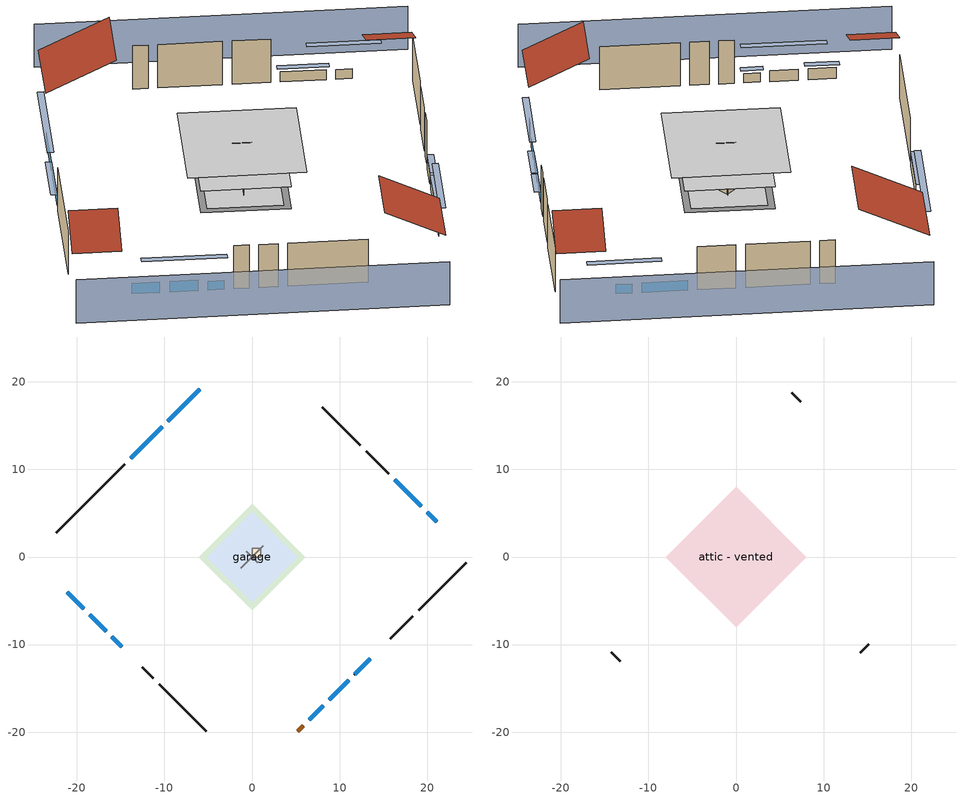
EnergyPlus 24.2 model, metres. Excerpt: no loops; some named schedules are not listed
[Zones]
central ac and furnace airloop ret air zone
 floor adiabatic (AdiabaticConst): 0,0 0,1 1,1 1,0 z0
 wall adiabatic (AdiabaticConst): 0,1 0,0 1,0 1,1 0,1 z0:1
 ceiling adiabatic (AdiabaticConst): 1,0 1,1 0,1 0,0 z1
conditioned space
 floor to garage (Floor1 construction): -5.17,0 0,5.17 5.17,0 0,-5.17 z0
 floor adiabatic (AdiabaticFloorConstruction): -6.1,0 0,6.1 6.1,0 0,-6.1 z2.44
 floor foundation (Slab2 construction): -6.1,0 0,6.1 6.1,0 0,-6.1 z0
 wall outside (AdiabaticWallConstruction 1): 5.22,-19.91 5.87,-19.26 z0:2.03
 wall outside (AdiabaticWallConstruction): -5.98,19.15 -9.59,15.53 / -10.25,14.87 -13.87,11.26 z0:1.16; -21.12,-4.01 -19.21,-5.91 / -18.56,-6.57 -16.65,-8.48 z0:1.22; 21.12,4.01 20,5.12 / 8.8,-16.32 11.05,-14.08 z0:1.07; 19.35,5.78 16.28,8.85 / 11.71,-13.42 13.51,-11.62 z0:1.13; 6.52,-18.6 8.15,-16.98 / -15.99,-9.13 -14.89,-10.23 z0:1.04
 wall outside (Wall3 construction): -14.53,10.6 -22.35,2.77 z0:4.88
 wall outside (Wall4 construction): 12.38,12.75 8.03,17.1 z0:4.88
 wall outside (Wall7 construction): 19.03,-6.09 24.47,-0.66 z0:4.88
 wall outside (Wall8 construction): -10.61,-14.52 -5.2,-19.92 z0:4.88
 wall to garage (Wall5 construction): -1.29,-1.29 1.29,1.29 z0:4.88
 wall to garage (Wall6 construction): 0.65,-0.65 -0.65,0.65 z0:4.88
 window (WindowConstruction): -5.98,19.15 -9.59,15.53 z0:1.16
 window (WindowConstruction 9): -21.12,-4.01 -19.21,-5.91 z0:1.22
 window (WindowConstruction 1): -10.25,14.87 -13.87,11.26 z0:1.16
 window (WindowConstruction 2): 21.12,4.01 20,5.12 z0:1.07
 window (WindowConstruction 3): 19.35,5.78 16.28,8.85 z0:1.13
 window (WindowConstruction 4): 6.52,-18.6 8.15,-16.98 z0:1.04
 window (WindowConstruction 5): 8.8,-16.32 11.05,-14.08 z0:1.07
 window (WindowConstruction 6): 11.71,-13.42 13.51,-11.62 z0:1.13
 window (WindowConstruction 7): -18.56,-6.57 -16.65,-8.48 z0:1.22
 window (WindowConstruction 8): -15.99,-9.13 -14.89,-10.23 z0:1.04
 door (Door): 5.22,-19.91 5.87,-19.26 z0:2.03
 ceiling adiabatic (AdiabaticFloorConstruction): 0,-6.1 6.1,0 0,6.1 -6.1,0 z2.44
garage
 floor foundation (Slab1 construction): -5.17,0 0,5.17 5.17,0 0,-5.17 z0
 wall outside (Wall1 construction): 15.62,9.5 13.04,12.09 z0:4.88
 wall outside (Wall12 construction): -12.56,-12.57 -11.27,-13.86 z0:4.88
 wall outside (Wall2 construction): 15.79,-9.34 18.38,-6.75 z0:4.88
attic - vented
 floor to conditioned space (Floor2 construction Reversed): -8,0 0,8 8,0 0,-8 z4.88
 wall outside (Wall10 construction): -14.24,-10.89 -13.22,-11.91 z0:4.88
 wall outside (Wall11 construction): 14.16,-10.96 15.13,-9.99 z0:4.88
 wall outside (Wall9 construction): 7.37,17.75 6.35,18.77 z0:4.88
 roof outside (Roof1 construction): -5.32,19.81,4.88 -0.56,15.05,8.24 4.76,20.37,8.24 0,25.13,4.88
 roof outside (Roof2 construction): 21.78,3.35,4.88 18.78,0.35,7 22.13,-3,7 25.13,0,4.88
 roof outside (Roof3 construction): -21.78,-3.35,4.88 -18.78,-0.35,7 -22.13,3,7 -25.13,0,4.88
 roof outside (Roof4 construction): 4.56,-20.56,4.88 0.48,-16.48,7.76 -4.08,-21.05,7.76 0,-25.13,4.88
shading: -28.36,-3.23 -3.23,-28.36 / 28.36,3.23 3.23,28.36 z0:4.88; -11.53,13.59 -4.04,21.09 -4.47,21.52 -11.97,14.02 z3.9; -19,-6.13 -21.34,-3.79 -21.77,-4.22 -19.43,-6.56 z1.52; -14.09,11.04 -10.04,15.09 -10.47,15.52 -14.52,11.47 z1.46; 18.07,7.06 23.06,2.07 23.49,2.5 18.5,7.49 z3.81; 16.06,9.06 19.56,5.56 19.99,5.99 16.49,9.49 z1.43; 10.08,-15.04 4.58,-20.54 5.01,-20.97 10.52,-15.47 z3.78; 11.27,-13.86 8.59,-16.54 9.02,-16.97 11.7,-14.29 z1.37; 13.72,-11.4 11.49,-13.63 11.92,-14.07 14.15,-11.83 z1.43; -14.71,-10.42 -20.49,-4.63 -20.93,-5.06 -15.14,-10.85 z3.96; -14.68,-10.45 -16.21,-8.92 -16.64,-9.35 -15.11,-10.88 z1.34
[Building]
Building 1: Terrain=Suburbs
[Site:Location]
Portland Intl Arpt_OR: Latitude {deg}=45.59; Longitude {deg}=-122.6; Time Zone {hr}=-8; Elevation {m}=33; Keep Site Location Information=Yes
[Site:GroundTemperature:Shallow]
10.2558, 8.96328, 8.85977, 9.47314, 11.9355, 14.3863, 16.5111, 17.8571, 17.9714, 16.8767, 14.8061, 12.4304
[Site:WaterMainsTemperature]
Calculation Method=Schedule; Temperature Schedule=mains temperature schedule
[Material] Roughness=Rough; Thermal Absorptance=0.9
Name | Thickness {m} | Conductivity {W/m-K} | Density {kg/m3} | Specific Heat {J/kg-K} | Solar Absorptance | Visible Absorptance
ceiling loosefill ins | 0.0846667 | 0.0480833 | 16.02 | 1046.75 | 0.7 | 0.7
ceiling stud and cavity | 0.1397 | 0.0920385 | 65.682 | 1177.47 | 0.7 | 0.7
concrete 4.0 in. | 0.1016 | 1.803125 | 2242.8 | 837.4 | 0.7 | 0.7
door material | 0.04445 | 0.0612267 | 512.64 | 1214.23 | 0.7 | 0.7
exterior vertical ins; exterior vertical ins 1; wall rigid ins; wall rigid ins 1; wall rigid ins 2 | 0.051816 | 0.029427 | 32.04 | 1214.23 | 0.7 | 0.7
floor covering | 0.0127 | 0.0433444 | 54.468 | 1339.84 | 0.6 | 0.6
floor covering 1 | 0.0127 | 0.0450781 | 54.468 | 1339.84 | 0.9 | 0.9
floor rigid ins; wall rigid ins 3 | 0.512978 | 0.029427 | 32.04 | 1214.23 | 0.7 | 0.7
floor stud and cavity | 0.1397 | 0.923637 | 92.3553 | 1139.71 | 0.7 | 0.7
floor stud and cavity 1 | 0.1397 | 1.75129 | 37.0049 | 1207.88 | 0.7 | 0.7
furniture material conditioned space 1; furniture material garage 1 | 0.1524 | 0.115458 | 640.8 | 1214.23 | 0.6 | 0.6
gypsum board | 0.0127 | 0.160291 | 801 | 837.4 | 0.6 | 0.6
osb sheathing 0.5 in. | 0.0127 | 0.115458 | 512.64 | 1214.23 | 0.6 | 0.6
osb sheathing 0.5 in. 1 | 0.0127 | 0.115458 | 512.64 | 1214.23 | 0.7 | 0.7
osb sheathing 0.75 in. | 0.01905 | 0.115458 | 512.64 | 1214.23 | 0.7 | 0.7
roof rigid ins | 0.00329814 | 0.029427 | 32.04 | 1214.23 | 0.7 | 0.7
slate or tile shingles | 0.01905 | 0.840978 | 1899.972 | 799.717 | 0.75 | 0.75
wall stud and cavity | 0.1397 | 0.727959 | 139.0536 | 1170.24 | 0.6 | 0.6
wall stud and cavity 1 | 0.1397 | 0.230639 | 139.0536 | 1170.24 | 0.7 | 0.7
wall stud and cavity 2 | 0.1397 | 0.181744 | 139.0536 | 1170.24 | 0.7 | 0.7
wall stud and cavity 3 | 0.0889 | 0.380278 | 52.3479 | 1209.89 | 0.7 | 0.7
wall stud and cavity 4 | 0.0889 | 0.391764 | 83.0341 | 1211.67 | 0.7 | 0.7
wood siding | 0.0254 | 0.102417 | 544.68 | 1172.36 | 0.85 | 0.85
wood siding 1; wood siding 2 | 0.0254 | 0.102417 | 544.68 | 1172.36 | 0.7 | 0.7
[Material:NoMass]
Adiabatic: Roughness=Rough; Thermal Resistance {m2-K/W}=176.1; Thermal Absorptance=0.9; Solar Absorptance=0.7; Visible Absorptance=0.7
[WindowMaterial:SimpleGlazingSystem]
WindowMaterial: U-Factor {W/m2-K}=2.78222; Solar Heat Gain Coefficient=0.56
[Construction]
AdiabaticConst: Adiabatic
AdiabaticFloorConstruction: floor stud and cavity 1, floor rigid ins, osb sheathing 0.75 in., floor covering
AdiabaticWallConstruction: wood siding 1, wall rigid ins 3, wall stud and cavity 3, gypsum board
AdiabaticWallConstruction 1: wood siding 2, wall rigid ins 3, wall stud and cavity 3, gypsum board
Door: door material
Floor1 construction: floor stud and cavity, osb sheathing 0.75 in., floor covering
Floor2 construction Reversed: gypsum board, ceiling stud and cavity, ceiling loosefill ins
furniture construction conditioned space 1: furniture material conditioned space 1
furniture construction garage 1: furniture material garage 1
PartitionWallConstruction: gypsum board, wall stud and cavity 4, gypsum board
Roof1 construction; Roof2 construction; Roof3 construction; Roof4 construction: slate or tile shingles, roof rigid ins, osb sheathing 0.5 in.
Slab1 construction: concrete 4.0 in.
Slab2 construction: concrete 4.0 in., floor covering 1
Wall1 construction; Wall10 construction; Wall11 construction; Wall12 construction; Wall2 construction; Wall9 construction: wood siding, osb sheathing 0.5 in. 1, wall stud and cavity
Wall3 construction; Wall4 construction: wood siding, wall rigid ins, osb sheathing 0.5 in. 1, wall stud and cavity 1, gypsum board
Wall5 construction: wall rigid ins 1, osb sheathing 0.5 in. 1, wall stud and cavity 2, gypsum board
Wall6 construction: wall rigid ins 2, osb sheathing 0.5 in. 1, wall stud and cavity 2, gypsum board
Wall7 construction; Wall8 construction: wood siding, wall rigid ins 1, osb sheathing 0.5 in. 1, wall stud and cavity 1, gypsum board
WindowConstruction; WindowConstruction 1; WindowConstruction 2; WindowConstruction 3; WindowConstruction 4; WindowConstruction 5; WindowConstruction 6; WindowConstruction 7; WindowConstruction 8; WindowConstruction 9: WindowMaterial
[Zone] Multiplier=1
Name | Volume {m3} | Part of Total Floor Area
attic - vented | 107.906 | Yes
central ac and furnace airloop ret air zone | 1 | No
conditioned space | 493.619 | Yes
garage | 130.484 | Yes
[Space]
Name | Zone | Volume {m3} | Space Type
attic - vented 1 | attic - vented | 107.906
central ac and furnace airloop ret air space | central ac and furnace airloop ret air zone |  | Plenum Space Type
conditioned space 1 | conditioned space | 493.619
garage 1 | garage | 130.484
[OtherEquipment] Design Level Calculation Method=EquipmentLevel
Name | Fuel Type | Zone or ZoneList or Space or SpaceList | Schedule | Design Level {W} | Fraction Latent | Fraction Radiant | Fraction Lost
central ac and furnace airloop_0 RetCondToDZ; central ac and furnace airloop_0 SupCondToDZ; central ac and furnace airloop_0 SupSensLkToDZ | None | attic - vented 1 | Always On Discrete | 0 | 0 | 0 | 0
central ac and furnace airloop_0 SupLatLkToDZ | None | attic - vented 1 | Always On Discrete | 0 | 1 | 0 | 0
central ac and furnace airloop_0 RetCondToRP; central ac and furnace airloop_0 RetSensLkToRP | None | central ac and furnace airloop ret air space | Always On Discrete | 0 | 0 | 0 | 0
central ac and furnace airloop_0 RetLatLkToRP | None | central ac and furnace airloop ret air space | Always On Discrete | 0 | 1 | 0 | 0
central ac and furnace airloop_0 SupCondToLv; central ac and furnace airloop_0 SupSensLkToCond; mech vent house fan sensible load | None | conditioned space 1 | Always On Discrete | 0 | 0 | 0 | 0
central ac and furnace airloop_0 SupLatLkToCond; mech vent house fan latent load | None | conditioned space 1 | Always On Discrete | 0 | 1 | 0 | 0
clothes dryer 1 | Electricity | conditioned space 1 | clothes_dryer | 0 | 0.015 | 0.081 | 0.85
cooking range 1 | NaturalGas | conditioned space 1 | cooking_range | 2216.76 | 0.16 | 0.384 | 0.2
general water use latent | None | conditioned space 1 | general water use schedule | 62.594 | 1 | 0 | 0
general water use sensible | None | conditioned space 1 | general water use schedule | -61.6891 | 0 | 0.6 | 0
water heater energy adjustment1 | Electricity | garage 1 | Always On Discrete | 0.01 | 0 | 0 | 1
water heater lat | None | garage 1 | Always On Discrete | 0 | 1 | 0 | 0
water heater sens | None | garage 1 | Always On Discrete | 0 | 0 | 0 | 0
[ZoneInfiltration:DesignFlowRate] Schedule=Always On Discrete; Design Flow Rate Calculation Method=Flow/Zone; Design Flow Rate {m3/s}=0
Name | Zone or ZoneList or Space or SpaceList
attic_vented 1 duct leakage imbalance infil flow | attic - vented 1
infil flow; natural vent flow; whole house fan flow | conditioned space 1
[ZoneInfiltration:EffectiveLeakageArea] Schedule=Always On Discrete
Name | Zone or Space | Effective Air Leakage Area {cm2} | Stack Coefficient | Wind Coefficient
infil attic - vented 1 | attic - vented 1 | 4265.37 | 0.000175901 | 4.25924e-05
infil garage 1 | garage 1 | 217.469 | 0.000129147 | 4.38083e-05
[ZoneMixing] Schedule=Always On Continuous; Design Flow Rate Calculation Method=Flow/Zone; Design Flow Rate {m3/s}=0
Name | Zone or Space | Source Zone or Space
central ac and furnace airloop_0 ZoneMixCondToDZ mix; whole house fan mix | attic - vented | conditioned space
central ac and furnace airloop_0 ZoneMixDZToCond mix | conditioned space | attic - vented
[SpaceList]
Plenum Space Type: central ac and furnace airloop ret air space
[SurfaceProperty:ExposedFoundationPerimeter] Exposed Perimeter Calculation Method=TotalExposedPerimeter
Name | Total Exposed Perimeter {m}
Slab2 | 31.02864
Slab1 | 18.288
[SurfaceProperty:IncidentSolarMultiplier] Incident Solar Multiplier=1; Incident Solar Multiplier Schedule=trans schedule winter=0.85 summer=0.7
Window1; Window10; Window2; Window3; Window4; Window5; Window6; Window7; Window8; Window9
[InternalMass]
Name | Construction | Zone or ZoneList | Space or SpaceList | Surface Area {m2}
furniture mass conditioned space 1 | furniture construction conditioned space 1 | conditioned space | conditioned space 1 | 80.97429
partition wall mass | PartitionWallConstruction | conditioned space | conditioned space 1 | 202.436
furniture mass garage 1 | furniture construction garage 1 | garage | garage 1 | 5.35122
[Lights] Design Level Calculation Method=LightingLevel; Return Air Fraction=0; Fraction Radiant=0.6; Fraction Visible=0.2; Fraction Replaceable=1
Name | Zone or ZoneList or Space or SpaceList | Schedule | Lighting Level {W}
interior lighting | conditioned space 1 | lighting_interior | 304.694
garage lighting | garage 1 | lighting_garage | 8.81202
[People]
occupants: Zone or ZoneList or Space or SpaceList=conditioned space 1; Number of People Schedule=occupants; Number of People Calculation Method=People; Number of People=3; Fraction Radiant=0.314171; Sensible Heat Fraction=0.56303; Activity Level Schedule=occupants activity schedule; Carbon Dioxide Generation Rate {m3/s-W}=0; Enable ASHRAE 55 Comfort Warnings=No; Mean Radiant Temperature Calculation Type=EnclosureAveraged
[ElectricEquipment] Zone or ZoneList or Space or SpaceList=conditioned space 1; Design Level Calculation Method=EquipmentLevel
Name | Schedule | Design Level {W} | Fraction Latent | Fraction Radiant | Fraction Lost
ceiling fan | ceiling_fan | 18.2176 | 0 | 0.558 | 0
clothes dryer | clothes_dryer | 2467.22 | 0.015 | 0.081 | 0.85
clothes washer | clothes_washer | 281.119 | 0.03 | 0.162 | 0.7
cooking range | cooking_range | 75.639 | 0.16 | 0.384 | 0.2
dishwasher | dishwasher | 437.489 | 0.3 | 0.18 | 0.4
fridge | fridge schedule | 49.4292 | 0 | 0.6 | 0
mech vent bath fan 0 | mech vent bath fan 0 schedule | 30 | 0 | 0 | 1
mech vent house fan | mech vent house fan schedule | 0 | 0 | 0 | 1
mech vent house fan cfis | mech vent house fan cfis schedule | 0 | 0 | 0 | 0
mech vent range fan 0 | mech vent range fan 0 schedule | 30 | 0 | 0 | 1
misc plug loads | plug_loads_other | 392.661 | 0.021 | 0.558 | 0.049
misc tv | plug_loads_tv | 550.468 | 0 | 0.6 | 0
whole house fan | Always On Discrete | 0 | 0 | 0 | 1
[AirLoopHVAC:ReturnPlenum]
Air Loop HVAC Return Plenum 1: Zone=central ac and furnace airloop ret air zone
[Foundation:Kiva] Exterior Vertical Insulation Depth {m}=0.6096; Wall Height Above Grade {m}=0.1016; Wall Depth Below Slab {m}=0.2032
Name | Initial Indoor Air Temperature {C} | Exterior Vertical Insulation Material
Foundation Kiva 1 | 13.4258 | exterior vertical ins
Foundation Kiva 2 | 20.5556 | exterior vertical ins 1
[Foundation:Kiva:Settings]
Soil Conductivity {W/m-K}=1.3848; Soil Density {kg/m3}=1842.3; Soil Specific Heat {J/kg-K}=418.7; Ground Solar Absorptivity=0.9; Ground Thermal Absorptivity=0.9; Ground Surface Roughness {m}=0.03; Far-Field Width {m}=40; Deep-Ground Boundary Condition=ZeroFlux; Deep-Ground Depth {m}=40; Minimum Cell Dimension {m}=0.2; Maximum Cell Growth Coefficient=3; Simulation Timestep=Timestep
[Exterior:Lights]
exterior lighting: Schedule=exterior lighting schedule; Design Level {W}=8.01452
[EnergyManagementSystem:Sensor]
Name | Output:Variable or Output:Meter Index Key | Output:Variable or Output:Meter
central_ac_and_furnace_airloop_0_DZ_T_s | attic - vented | Zone Air Temperature
central_ac_and_furnace_airloop_0_DZ_W_s | attic - vented | Zone Mean Air Humidity Ratio
water_heater_amb_rh | garage | Zone Air Relative Humidity
water_heater_amb_temp | garage | Zone Mean Air Temperature
[Schedule:Constant]
Name | Hourly Value
Always On Discrete; Always On Continuous; mech vent house fan schedule; mech vent house fan cfis schedule | 1
occupants activity schedule | 117.228
fridge schedule | 0
[Schedule:Day:Interval]
trans schedule winter=0.85 summer=0.7 day; trans schedule winter=0.85 summer=0.7 day 2: No, 24:00, 0.85
trans schedule winter=0.85 summer=0.7 day 1: No, 24:00, 0.7
trans schedule winter=0.85 summer=0.7 default day; mech vent bath fan 0 schedule default day; mech vent range fan 0 schedule default day; general water use schedule default day; exterior lighting schedule default day: No, 24:00, 0
mech vent bath fan 0 schedule day: No, 22:00, 0, 23:00, 1, 24:00, 0
mech vent range fan 0 schedule day: No, 10:00, 0, 11:00, 1, 24:00, 0
general water use schedule day: No, 01:00, 0.315068, 03:00, 0.287671, 04:00, 0.342466, 05:00, 0.369863, 06:00, 0.520548, 07:00, 0.60274, 08:00, 0.534247, 10:00, 0.506849, 11:00, 0.465753, 14:00, 0.479452, 15:00, 0.534247, 16:00, 0.589041, 17:00, 0.69863, 18:00, 0.876712, 19:00, 0.890411, 20:00, 0.986301, 21:00, 1, 22:00, 0.863014, 23:00, 0.616438, 24:00, 0.465753
exterior lighting schedule day: No, 01:00, 0.566667, 03:00, 0.524167, 05:00, 0.495833, 06:00, 0.5525, 07:00, 0.623333, 08:00, 0.580833, 09:00, 0.439167, 10:00, 0.354167, 12:00, 0.34, 13:00, 0.354167, 14:00, 0.396667, 15:00, 0.425, 16:00, 0.495833, 17:00, 0.623333, 18:00, 0.793333, 19:00, 0.906667, 20:00, 0.963333, 21:00, 0.991667, 22:00, 0.920833, 23:00, 0.793333, 24:00, 0.665833
exterior lighting schedule day 1: No, 01:00, 0.528571, 03:00, 0.488929, 05:00, 0.4625, 06:00, 0.515357, 07:00, 0.581429, 08:00, 0.541786, 09:00, 0.409643, 10:00, 0.330357, 12:00, 0.317143, 13:00, 0.330357, 14:00, 0.37, 15:00, 0.396429, 16:00, 0.4625, 17:00, 0.581429, 18:00, 0.74, 19:00, 0.845714, 20:00, 0.898571, 21:00, 0.925, 22:00, 0.858929, 23:00, 0.74, 24:00, 0.621071
exterior lighting schedule day 2: No, 01:00, 0.485714, 03:00, 0.449286, 05:00, 0.425, 06:00, 0.473571, 07:00, 0.534286, 08:00, 0.497857, 09:00, 0.376429, 10:00, 0.303571, 12:00, 0.291429, 13:00, 0.303571, 14:00, 0.34, 15:00, 0.364286, 16:00, 0.425, 17:00, 0.534286, 18:00, 0.68, 19:00, 0.777143, 20:00, 0.825714, 21:00, 0.85, 22:00, 0.789286, 23:00, 0.68, 24:00, 0.570714
exterior lighting schedule day 3: No, 01:00, 0.442857, 03:00, 0.409643, 05:00, 0.3875, 06:00, 0.431786, 07:00, 0.487143, 08:00, 0.453929, 09:00, 0.343214, 10:00, 0.276786, 12:00, 0.265714, 13:00, 0.276786, 14:00, 0.31, 15:00, 0.332143, 16:00, 0.3875, 17:00, 0.487143, 18:00, 0.62, 19:00, 0.708571, 20:00, 0.752857, 21:00, 0.775, 22:00, 0.719643, 23:00, 0.62, 24:00, 0.520357
[Schedule:Week:Daily]
trans schedule winter=0.85 summer=0.7 Week Rule - Jan1-May26: trans schedule winter=0.85 summer=0.7 day, trans schedule winter=0.85 summer=0.7 day, trans schedule winter=0.85 summer=0.7 day, trans schedule winter=0.85 summer=0.7 day, trans schedule winter=0.85 summer=0.7 day, trans schedule winter=0.85 summer=0.7 day, trans schedule winter=0.85 summer=0.7 day, trans schedule winter=0.85 summer=0.7 default day, trans schedule winter=0.85 summer=0.7 default day, trans schedule winter=0.85 summer=0.7 default day, trans schedule winter=0.85 summer=0.7 default day, trans schedule winter=0.85 summer=0.7 default day
trans schedule winter=0.85 summer=0.7 Week Rule - May27-Jun2: trans schedule winter=0.85 summer=0.7 day, trans schedule winter=0.85 summer=0.7 day, trans schedule winter=0.85 summer=0.7 day, trans schedule winter=0.85 summer=0.7 day, trans schedule winter=0.85 summer=0.7 day, trans schedule winter=0.85 summer=0.7 day 1, trans schedule winter=0.85 summer=0.7 day 1, trans schedule winter=0.85 summer=0.7 default day, trans schedule winter=0.85 summer=0.7 default day, trans schedule winter=0.85 summer=0.7 default day, trans schedule winter=0.85 summer=0.7 default day, trans schedule winter=0.85 summer=0.7 default day
trans schedule winter=0.85 summer=0.7 Week Rule - Jun3-Sep29: trans schedule winter=0.85 summer=0.7 day 1, trans schedule winter=0.85 summer=0.7 day 1, trans schedule winter=0.85 summer=0.7 day 1, trans schedule winter=0.85 summer=0.7 day 1, trans schedule winter=0.85 summer=0.7 day 1, trans schedule winter=0.85 summer=0.7 day 1, trans schedule winter=0.85 summer=0.7 day 1, trans schedule winter=0.85 summer=0.7 default day, trans schedule winter=0.85 summer=0.7 default day, trans schedule winter=0.85 summer=0.7 default day, trans schedule winter=0.85 summer=0.7 default day, trans schedule winter=0.85 summer=0.7 default day
trans schedule winter=0.85 summer=0.7 Week Rule - Sep30-Oct6: trans schedule winter=0.85 summer=0.7 day 1, trans schedule winter=0.85 summer=0.7 day 2, trans schedule winter=0.85 summer=0.7 day 2, trans schedule winter=0.85 summer=0.7 day 2, trans schedule winter=0.85 summer=0.7 day 2, trans schedule winter=0.85 summer=0.7 day 2, trans schedule winter=0.85 summer=0.7 day 2, trans schedule winter=0.85 summer=0.7 default day, trans schedule winter=0.85 summer=0.7 default day, trans schedule winter=0.85 summer=0.7 default day, trans schedule winter=0.85 summer=0.7 default day, trans schedule winter=0.85 summer=0.7 default day
trans schedule winter=0.85 summer=0.7 Week Rule - Oct7-Dec31: trans schedule winter=0.85 summer=0.7 day 2, trans schedule winter=0.85 summer=0.7 day 2, trans schedule winter=0.85 summer=0.7 day 2, trans schedule winter=0.85 summer=0.7 day 2, trans schedule winter=0.85 summer=0.7 day 2, trans schedule winter=0.85 summer=0.7 day 2, trans schedule winter=0.85 summer=0.7 day 2, trans schedule winter=0.85 summer=0.7 default day, trans schedule winter=0.85 summer=0.7 default day, trans schedule winter=0.85 summer=0.7 default day, trans schedule winter=0.85 summer=0.7 default day, trans schedule winter=0.85 summer=0.7 default day
mech vent bath fan 0 schedule Week Rule - Jan1-Dec31: mech vent bath fan 0 schedule day, mech vent bath fan 0 schedule day, mech vent bath fan 0 schedule day, mech vent bath fan 0 schedule day, mech vent bath fan 0 schedule day, mech vent bath fan 0 schedule day, mech vent bath fan 0 schedule day, mech vent bath fan 0 schedule default day, mech vent bath fan 0 schedule default day, mech vent bath fan 0 schedule default day, mech vent bath fan 0 schedule default day, mech vent bath fan 0 schedule default day
mech vent range fan 0 schedule Week Rule - Jan1-Dec31: mech vent range fan 0 schedule day, mech vent range fan 0 schedule day, mech vent range fan 0 schedule day, mech vent range fan 0 schedule day, mech vent range fan 0 schedule day, mech vent range fan 0 schedule day, mech vent range fan 0 schedule day, mech vent range fan 0 schedule default day, mech vent range fan 0 schedule default day, mech vent range fan 0 schedule default day, mech vent range fan 0 schedule default day, mech vent range fan 0 schedule default day
general water use schedule Week Rule - Jan1-Dec31: general water use schedule day, general water use schedule day, general water use schedule day, general water use schedule day, general water use schedule day, general water use schedule day, general water use schedule day, general water use schedule default day, general water use schedule default day, general water use schedule default day, general water use schedule default day, general water use schedule default day
exterior lighting schedule Week Rule - Jan1-Jan27: exterior lighting schedule day, exterior lighting schedule day, exterior lighting schedule day, exterior lighting schedule day, exterior lighting schedule day, exterior lighting schedule day, exterior lighting schedule day, exterior lighting schedule default day, exterior lighting schedule default day, exterior lighting schedule default day, exterior lighting schedule default day, exterior lighting schedule default day
exterior lighting schedule Week Rule - Jan28-Feb3: exterior lighting schedule day, exterior lighting schedule day, exterior lighting schedule day, exterior lighting schedule day, exterior lighting schedule day 1, exterior lighting schedule day 1, exterior lighting schedule day 1, exterior lighting schedule default day, exterior lighting schedule default day, exterior lighting schedule default day, exterior lighting schedule default day, exterior lighting schedule default day
exterior lighting schedule Week Rule - Feb4-Feb24: exterior lighting schedule day 1, exterior lighting schedule day 1, exterior lighting schedule day 1, exterior lighting schedule day 1, exterior lighting schedule day 1, exterior lighting schedule day 1, exterior lighting schedule day 1, exterior lighting schedule default day, exterior lighting schedule default day, exterior lighting schedule default day, exterior lighting schedule default day, exterior lighting schedule default day
exterior lighting schedule Week Rule - Feb25-Mar3: exterior lighting schedule day 1, exterior lighting schedule day 1, exterior lighting schedule day 1, exterior lighting schedule day 1, exterior lighting schedule day 2, exterior lighting schedule day 2, exterior lighting schedule day 2, exterior lighting schedule default day, exterior lighting schedule default day, exterior lighting schedule default day, exterior lighting schedule default day, exterior lighting schedule default day
exterior lighting schedule Week Rule - Mar4-Mar31: exterior lighting schedule day 2, exterior lighting schedule day 2, exterior lighting schedule day 2, exterior lighting schedule day 2, exterior lighting schedule day 2, exterior lighting schedule day 2, exterior lighting schedule day 2, exterior lighting schedule default day, exterior lighting schedule default day, exterior lighting schedule default day, exterior lighting schedule default day, exterior lighting schedule default day
exterior lighting schedule Week Rule - Apr1-Apr28: exterior lighting schedule day 3, exterior lighting schedule day 3, exterior lighting schedule day 3, exterior lighting schedule day 3, exterior lighting schedule day 3, exterior lighting schedule day 3, exterior lighting schedule day 3, exterior lighting schedule default day, exterior lighting schedule default day, exterior lighting schedule default day, exterior lighting schedule default day, exterior lighting schedule default day
exterior lighting schedule Week Rule - Apr29-May5: exterior lighting schedule day 3, exterior lighting schedule day 3, exterior lighting schedule day 4, exterior lighting schedule day 4, exterior lighting schedule day 4, exterior lighting schedule day 4, exterior lighting schedule day 4, exterior lighting schedule default day, exterior lighting schedule default day, exterior lighting schedule default day, exterior lighting schedule default day, exterior lighting schedule default day
exterior lighting schedule Week Rule - May6-May26: exterior lighting schedule day 4, exterior lighting schedule day 4, exterior lighting schedule day 4, exterior lighting schedule day 4, exterior lighting schedule day 4, exterior lighting schedule day 4, exterior lighting schedule day 4, exterior lighting schedule default day, exterior lighting schedule default day, exterior lighting schedule default day, exterior lighting schedule default day, exterior lighting schedule default day
exterior lighting schedule Week Rule - May27-Jun2: exterior lighting schedule day 4, exterior lighting schedule day 4, exterior lighting schedule day 4, exterior lighting schedule day 4, exterior lighting schedule day 4, exterior lighting schedule day 5, exterior lighting schedule day 5, exterior lighting schedule default day, exterior lighting schedule default day, exterior lighting schedule default day, exterior lighting schedule default day, exterior lighting schedule default day
exterior lighting schedule Week Rule - Jun3-Jun30: exterior lighting schedule day 5, exterior lighting schedule day 5, exterior lighting schedule day 5, exterior lighting schedule day 5, exterior lighting schedule day 5, exterior lighting schedule day 5, exterior lighting schedule day 5, exterior lighting schedule default day, exterior lighting schedule default day, exterior lighting schedule default day, exterior lighting schedule default day, exterior lighting schedule default day
exterior lighting schedule Week Rule - Jul1-Jul28: exterior lighting schedule day 6, exterior lighting schedule day 6, exterior lighting schedule day 6, exterior lighting schedule day 6, exterior lighting schedule day 6, exterior lighting schedule day 6, exterior lighting schedule day 6, exterior lighting schedule default day, exterior lighting schedule default day, exterior lighting schedule default day, exterior lighting schedule default day, exterior lighting schedule default day
exterior lighting schedule Week Rule - Jul29-Aug4: exterior lighting schedule day 6, exterior lighting schedule day 6, exterior lighting schedule day 6, exterior lighting schedule day 7, exterior lighting schedule day 7, exterior lighting schedule day 7, exterior lighting schedule day 7, exterior lighting schedule default day, exterior lighting schedule default day, exterior lighting schedule default day, exterior lighting schedule default day, exterior lighting schedule default day
exterior lighting schedule Week Rule - Aug5-Aug25: exterior lighting schedule day 7, exterior lighting schedule day 7, exterior lighting schedule day 7, exterior lighting schedule day 7, exterior lighting schedule day 7, exterior lighting schedule day 7, exterior lighting schedule day 7, exterior lighting schedule default day, exterior lighting schedule default day, exterior lighting schedule default day, exterior lighting schedule default day, exterior lighting schedule default day
exterior lighting schedule Week Rule - Aug26-Sep1: exterior lighting schedule day 7, exterior lighting schedule day 7, exterior lighting schedule day 7, exterior lighting schedule day 7, exterior lighting schedule day 7, exterior lighting schedule day 7, exterior lighting schedule day 8, exterior lighting schedule default day, exterior lighting schedule default day, exterior lighting schedule default day, exterior lighting schedule default day, exterior lighting schedule default day
exterior lighting schedule Week Rule - Sep2-Sep29: exterior lighting schedule day 8, exterior lighting schedule day 8, exterior lighting schedule day 8, exterior lighting schedule day 8, exterior lighting schedule day 8, exterior lighting schedule day 8, exterior lighting schedule day 8, exterior lighting schedule default day, exterior lighting schedule default day, exterior lighting schedule default day, exterior lighting schedule default day, exterior lighting schedule default day
exterior lighting schedule Week Rule - Sep30-Oct6: exterior lighting schedule day 8, exterior lighting schedule day 9, exterior lighting schedule day 9, exterior lighting schedule day 9, exterior lighting schedule day 9, exterior lighting schedule day 9, exterior lighting schedule day 9, exterior lighting schedule default day, exterior lighting schedule default day, exterior lighting schedule default day, exterior lighting schedule default day, exterior lighting schedule default day
exterior lighting schedule Week Rule - Oct7-Oct27: exterior lighting schedule day 9, exterior lighting schedule day 9, exterior lighting schedule day 9, exterior lighting schedule day 9, exterior lighting schedule day 9, exterior lighting schedule day 9, exterior lighting schedule day 9, exterior lighting schedule default day, exterior lighting schedule default day, exterior lighting schedule default day, exterior lighting schedule default day, exterior lighting schedule default day
exterior lighting schedule Week Rule - Oct28-Nov3: exterior lighting schedule day 9, exterior lighting schedule day 9, exterior lighting schedule day 9, exterior lighting schedule day 9, exterior lighting schedule day 10, exterior lighting schedule day 10, exterior lighting schedule day 10, exterior lighting schedule default day, exterior lighting schedule default day, exterior lighting schedule default day, exterior lighting schedule default day, exterior lighting schedule default day
exterior lighting schedule Week Rule - Nov4-Nov24: exterior lighting schedule day 10, exterior lighting schedule day 10, exterior lighting schedule day 10, exterior lighting schedule day 10, exterior lighting schedule day 10, exterior lighting schedule day 10, exterior lighting schedule day 10, exterior lighting schedule default day, exterior lighting schedule default day, exterior lighting schedule default day, exterior lighting schedule default day, exterior lighting schedule default day
exterior lighting schedule Week Rule - Nov25-Dec1: exterior lighting schedule day 10, exterior lighting schedule day 10, exterior lighting schedule day 10, exterior lighting schedule day 10, exterior lighting schedule day 10, exterior lighting schedule day 10, exterior lighting schedule day 11, exterior lighting schedule default day, exterior lighting schedule default day, exterior lighting schedule default day, exterior lighting schedule default day, exterior lighting schedule default day
exterior lighting schedule Week Rule - Dec2-Dec31: exterior lighting schedule day 11, exterior lighting schedule day 11, exterior lighting schedule day 11, exterior lighting schedule day 11, exterior lighting schedule day 11, exterior lighting schedule day 11, exterior lighting schedule day 11, exterior lighting schedule default day, exterior lighting schedule default day, exterior lighting schedule default day, exterior lighting schedule default day, exterior lighting schedule default day
[Schedule:Year]
trans schedule winter=0.85 summer=0.7: trans schedule winter=0.85 summer=0.7 Week Rule - Jan1-May26, 1, 1, 5, 26, trans schedule winter=0.85 summer=0.7 Week Rule - May27-Jun2, 5, 27, 6, 2, trans schedule winter=0.85 summer=0.7 Week Rule - Jun3-Sep29, 6, 3, 9, 29, trans schedule winter=0.85 summer=0.7 Week Rule - Sep30-Oct6, 9, 30, 10, 6, trans schedule winter=0.85 summer=0.7 Week Rule - Oct7-Dec31, 10, 7, 12, 31
mech vent bath fan 0 schedule: mech vent bath fan 0 schedule Week Rule - Jan1-Dec31, 1, 1, 12, 31
mech vent range fan 0 schedule: mech vent range fan 0 schedule Week Rule - Jan1-Dec31, 1, 1, 12, 31
general water use schedule: general water use schedule Week Rule - Jan1-Dec31, 1, 1, 12, 31
exterior lighting schedule: exterior lighting schedule Week Rule - Jan1-Jan27, 1, 1, 1, 27, exterior lighting schedule Week Rule - Jan28-Feb3, 1, 28, 2, 3, exterior lighting schedule Week Rule - Feb4-Feb24, 2, 4, 2, 24, exterior lighting schedule Week Rule - Feb25-Mar3, 2, 25, 3, 3, exterior lighting schedule Week Rule - Mar4-Mar31, 3, 4, 3, 31, exterior lighting schedule Week Rule - Apr1-Apr28, 4, 1, 4, 28, exterior lighting schedule Week Rule - Apr29-May5, 4, 29, 5, 5, exterior lighting schedule Week Rule - May6-May26, 5, 6, 5, 26, exterior lighting schedule Week Rule - May27-Jun2, 5, 27, 6, 2, exterior lighting schedule Week Rule - Jun3-Jun30, 6, 3, 6, 30, exterior lighting schedule Week Rule - Jul1-Jul28, 7, 1, 7, 28, exterior lighting schedule Week Rule - Jul29-Aug4, 7, 29, 8, 4, exterior lighting schedule Week Rule - Aug5-Aug25, 8, 5, 8, 25, exterior lighting schedule Week Rule - Aug26-Sep1, 8, 26, 9, 1, exterior lighting schedule Week Rule - Sep2-Sep29, 9, 2, 9, 29, exterior lighting schedule Week Rule - Sep30-Oct6, 9, 30, 10, 6, exterior lighting schedule Week Rule - Oct7-Oct27, 10, 7, 10, 27, exterior lighting schedule Week Rule - Oct28-Nov3, 10, 28, 11, 3, exterior lighting schedule Week Rule - Nov4-Nov24, 11, 4, 11, 24, exterior lighting schedule Week Rule - Nov25-Dec1, 11, 25, 12, 1, exterior lighting schedule Week Rule - Dec2-Dec31, 12, 2, 12, 31
[Schedule:File] File=in.schedules.csv; Rows to Skip at Top=1; Number of Hours of Data=8760; Column Separator=Comma; Interpolate to Timestep=Yes; Minutes per Item=15; Adjust Schedule for Daylight Savings=Yes
Name | Column Number
lighting_interior | 5
occupants | 1
ceiling_fan | 4
clothes_dryer | 11
clothes_washer | 10
cooking_range | 12
dishwasher | 8
plug_loads_other | 2
plug_loads_tv | 3
lighting_garage | 6
[Schedule:Compact]
mains temperature schedule: Through: 01/01, For: AllDays, Until: 24:00, 13.0633, Through: 01/02, For: AllDays, Until: 24:00, 13.0189, Through: 01/03, For: AllDays, Until: 24:00, 12.975, Through: 01/04, For: AllDays, Until: 24:00, 12.9328, Through: 01/05, For: AllDays, Until: 24:00, 12.8917, Through: 01/06, For: AllDays, Until: 24:00, 12.8517, Through: 01/07, For: AllDays, Until: 24:00, 12.8122, Through: 01/08, For: AllDays, Until: 24:00, 12.7744, Through: 01/09, For: AllDays, Until: 24:00, 12.7378, Through: 01/10, For: AllDays, Until: 24:00, 12.7017, Through: 01/11, For: AllDays, Until: 24:00, 12.6672, Through: 01/12, For: AllDays, Until: 24:00, 12.6339, Through: 01/13, For: AllDays, Until: 24:00, 12.6017, Through: 01/14, For: AllDays, Until: 24:00, 12.5706, Through: 01/15, For: AllDays, Until: 24:00, 12.5411, Through: 01/16, For: AllDays, Until: 24:00, 12.5122, Through: 01/17, For: AllDays, Until: 24:00, 12.485, Through: 01/18, For: AllDays, Until: 24:00, 12.4583, Through: 01/19, For: AllDays, Until: 24:00, 12.4333, Through: 01/20, For: AllDays, Until: 24:00, 12.41, Through: 01/21, For: AllDays, Until: 24:00, 12.3872, Through: 01/22, For: AllDays, Until: 24:00, 12.3661, Through: 01/23, For: AllDays, Until: 24:00, 12.3456, Through: 01/24, For: AllDays, Until: 24:00, 12.3272, Through: 01/25, For: AllDays, Until: 24:00, 12.3094, Through: 01/26, For: AllDays, Until: 24:00, 12.2933, Through: 01/27, For: AllDays, Until: 24:00, 12.2783, Through: 01/28, For: AllDays, Until: 24:00, 12.2644, Through: 01/29, For: AllDays, Until: 24:00, 12.2517, Through: 01/30, For: AllDays, Until: 24:00, 12.2406, Through: 01/31, For: AllDays, Until: 24:00, 12.2306, Through: 02/01, For: AllDays, Until: 24:00, 12.2222, Through: 02/02, For: AllDays, Until: 24:00, 12.215, Through: 02/03, For: AllDays, Until: 24:00, 12.2089, Through: 02/04, For: AllDays, Until: 24:00, 12.2039, Through: 02/05, For: AllDays, Until: 24:00, 12.2006, Through: 02/06, For: AllDays, Until: 24:00, 12.1983, Through: 02/07, For: AllDays, Until: 24:00, 12.1978, Through: 02/08, For: AllDays, Until: 24:00, 12.1978, Through: 02/09, For: AllDays, Until: 24:00, 12.2, Through: 02/10, For: AllDays, Until: 24:00, 12.2028, Through: 02/11, For: AllDays, Until: 24:00, 12.2072, Through: 02/12, For: AllDays, Until: 24:00, 12.2128, Through: 02/13, For: AllDays, Until: 24:00, 12.2194, Through: 02/14, For: AllDays, Until: 24:00, 12.2278, Through: 02/15, For: AllDays, Until: 24:00, 12.2372, Through: 02/16, For: AllDays, Until: 24:00, 12.2483, Through: 02/17, For: AllDays, Until: 24:00, 12.26, Through: 02/18, For: AllDays, Until: 24:00, 12.2733, Through: 02/19, For: AllDays, Until: 24:00, 12.2883, Through: 02/20, For: AllDays, Until: 24:00, 12.3039, Through: 02/21, For: AllDays, Until: 24:00, 12.3211, Through: 02/22, For: AllDays, Until: 24:00, 12.3394, Through: 02/23, For: AllDays, Until: 24:00, 12.3594, Through: 02/24, For: AllDays, Until: 24:00, 12.38, Through: 02/25, For: AllDays, Until: 24:00, 12.4022, Through: 02/26, For: AllDays, Until: 24:00, 12.4256, Through: 02/27, For: AllDays, Until: 24:00, 12.4506, Through: 02/28, For: AllDays, Until: 24:00, 12.4761, Through: 03/01, For: AllDays, Until: 24:00, 12.5033, Through: 03/02, For: AllDays, Until: 24:00, 12.5317, Through: 03/03, For: AllDays, Until: 24:00, 12.5611, Through: 03/04, For: AllDays, Until: 24:00, 12.5917, Through: 03/05, For: AllDays, Until: 24:00, 12.6233, Through: 03/06, For: AllDays, Until: 24:00, 12.6567, Through: 03/07, For: AllDays, Until: 24:00, 12.6906, Through: 03/08, For: AllDays, Until: 24:00, 12.7261, Through: 03/09, For: AllDays, Until: 24:00, 12.7628, Through: 03/10, For: AllDays, Until: 24:00, 12.8, Through: 03/11, For: AllDays, Until: 24:00, 12.8389, Through: 03/12, For: AllDays, Until: 24:00, 12.8789, Through: 03/13, For: AllDays, Until: 24:00, 12.9194, Through: 03/14, For: AllDays, Until: 24:00, 12.9617, Through: 03/15, For: AllDays, Until: 24:00, 13.0044, Through: 03/16, For: AllDays, Until: 24:00, 13.0489, Through: 03/17, For: AllDays, Until: 24:00, 13.0939, Through: 03/18, For: AllDays, Until: 24:00, 13.14, Through: 03/19, For: AllDays, Until: 24:00, 13.1872, Through: 03/20, For: AllDays, Until: 24:00, 13.2356, Through: 03/21, For: AllDays, Until: 24:00, 13.285, Through: 03/22, For: AllDays, Until: 24:00, 13.335, Through: 03/23, For: AllDays, Until: 24:00, 13.3861, Through: 03/24, For: AllDays, Until: 24:00, 13.4383, Through: 03/25, For: AllDays, Until: 24:00, 13.4911, Through: 03/26, For: AllDays, Until: 24:00, 13.545, Through: 03/27, For: AllDays, Until: 24:00, 13.6, Through: 03/28, For: AllDays, Until: 24:00, 13.6556, Through: 03/29, For: AllDays, Until: 24:00, 13.7122, Through: 03/30, For: AllDays, Until: 24:00, 13.77, Through: 03/31, For: AllDays, Until: 24:00, 13.8283, Through: 04/01, For: AllDays, Until: 24:00, 13.8872, Through: 04/02, For: AllDays, Until: 24:00, 13.9472, Through: 04/03, For: AllDays, Until: 24:00, 14.0078, Through: 04/04, For: AllDays, Until: 24:00, 14.0689, Through: 04/05, For: AllDays, Until: 24:00, 14.1311, Through: 04/06, For: AllDays, Until: 24:00, 14.1944, Through: 04/07, For: AllDays, Until: 24:00, 14.2578, Through: 04/08, For: AllDays, Until: 24:00, 14.3222, Through: 04/09, For: AllDays, Until: 24:00, 14.3872, Through: 04/10, For: AllDays, Until: 24:00, 14.4528, Through: 04/11, For: AllDays, Until: 24:00, 14.5189, Through: 04/12, For: AllDays, Until: 24:00, 14.5856, Through: 04/13, For: AllDays, Until: 24:00, 14.6533, Through: 04/14, For: AllDays, Until: 24:00, 14.7211, Through: 04/15, For: AllDays, Until: 24:00, 14.7894, Through: 04/16, For: AllDays, Until: 24:00, 14.8589, Through: 04/17, For: AllDays, Until: 24:00, 14.9283, Through: 04/18, For: AllDays, Until: 24:00, 14.9983, Through: 04/19, For: AllDays, Until: 24:00, 15.0689, Through: 04/20, For: AllDays, Until: 24:00, 15.14, Through: 04/21, For: AllDays, Until: 24:00, 15.2111, Through: 04/22, For: AllDays, Until: 24:00, 15.2833, Through: 04/23, For: AllDays, Until: 24:00, 15.3556, Through: 04/24, For: AllDays, Until: 24:00, 15.4278, Through: 04/25, For: AllDays, Until: 24:00, 15.5006, Through: 04/26, For: AllDays, Until: 24:00, 15.5739, Through: 04/27, For: AllDays, Until: 24:00, 15.6478, Through: 04/28, For: AllDays, Until: 24:00, 15.7211, Through: 04/29, For: AllDays, Until: 24:00, 15.7956, Through: 04/30, For: AllDays, Until: 24:00, 15.8694, Through: 05/01, For: AllDays, Until: 24:00, 15.9439, Through: 05/02, For: AllDays, Until: 24:00, 16.0189, Through: 05/03, For: AllDays, Until: 24:00, 16.0939, Through: 05/04, For: AllDays, Until: 24:00, 16.1689, Through: 05/05, For: AllDays, Until: 24:00, 16.2439, Through: 05/06, For: AllDays, Until: 24:00, 16.3189, Through: 05/07, For: AllDays, Until: 24:00, 16.3944, Through: 05/08, For: AllDays, Until: 24:00, 16.4694, Through: 05/09, For: AllDays, Until: 24:00, 16.545, Through: 05/10, For: AllDays, Until: 24:00, 16.6206, Through: 05/11, For: AllDays, Until: 24:00, 16.6956, Through: 05/12, For: AllDays, Until: 24:00, 16.7711, Through: 05/13, For: AllDays, Until: 24:00, 16.8461, Through: 05/14, For: AllDays, Until: 24:00, 16.9217, Through: 05/15, For: AllDays, Until: 24:00, 16.9967, Through: 05/16, For: AllDays, Until: 24:00, 17.0717, Through: 05/17, For: AllDays, Until: 24:00, 17.1467, Through: 05/18, For: AllDays, Until: 24:00, 17.2211, Through: 05/19, For: AllDays, Until: 24:00, 17.2956, Through: 05/20, For: AllDays, Until: 24:00, 17.37, Through: 05/21, For: AllDays, Until: 24:00, 17.4439, Through: 05/22, For: AllDays, Until: 24:00, 17.5178, Through: 05/23, For: AllDays, Until: 24:00, 17.5911, Through: 05/24, For: AllDays, Until: 24:00, 17.6644, Through: 05/25, For: AllDays, Until: 24:00, 17.7372, Through: 05/26, For: AllDays, Until: 24:00, 17.8094, Through: 05/27, For: AllDays, Until: 24:00, 17.8817, Through: 05/28, For: AllDays, Until: 24:00, 17.9533, Through: 05/29, For: AllDays, Until: 24:00, 18.025, Through: 05/30, For: AllDays, Until: 24:00, 18.0961, Through: 05/31, For: AllDays, Until: 24:00, 18.1661, Through: 06/01, For: AllDays, Until: 24:00, 18.2361, Through: 06/02, For: AllDays, Until: 24:00, 18.3061, Through: 06/03, For: AllDays, Until: 24:00, 18.375, Through: 06/04, For: AllDays, Until: 24:00, 18.4433, Through: 06/05, For: AllDays, Until: 24:00, 18.5111, Through: 06/06, For: AllDays, Until: 24:00, 18.5789, Through: 06/07, For: AllDays, Until: 24:00, 18.6456, Through: 06/08, For: AllDays, Until: 24:00, 18.7117, Through: 06/09, For: AllDays, Until: 24:00, 18.7772, Through: 06/10, For: AllDays, Until: 24:00, 18.8417, Through: 06/11, For: AllDays, Until: 24:00, 18.9061, Through: 06/12, For: AllDays, Until: 24:00, 18.9694, Through: 06/13, For: AllDays, Until: 24:00, 19.0322, Through: 06/14, For: AllDays, Until: 24:00, 19.0944, Through: 06/15, For: AllDays, Until: 24:00, 19.1556, Through: 06/16, For: AllDays, Until: 24:00, 19.2167, Through: 06/17, For: AllDays, Until: 24:00, 19.2761, Through: 06/18, For: AllDays, Until: 24:00, 19.335, Through: 06/19, For: AllDays, Until: 24:00, 19.3933, Through: 06/20, For: AllDays, Until: 24:00, 19.4506, Through: 06/21, For: AllDays, Until: 24:00, 19.5072, Through: 06/22, For: AllDays, Until: 24:00, 19.5628, Through: 06/23, For: AllDays, Until: 24:00, 19.6172, Through: 06/24, For: AllDays, Until: 24:00, 19.6711, Through: 06/25, For: AllDays, Until: 24:00, 19.7244, Through: 06/26, For: AllDays, Until: 24:00, 19.7761, Through: 06/27, For: AllDays, Until: 24:00, 19.8272, Through: 06/28, For: AllDays, Until: 24:00, 19.8772, Through: 06/29, For: AllDays, Until: 24:00, 19.9267, Through: 06/30, For: AllDays, Until: 24:00, 19.9744, Through: 07/01, For: AllDays, Until: 24:00, 20.0217, Through: 07/02, For: AllDays, Until: 24:00, 20.0678, Through: 07/03, For: AllDays, Until: 24:00, 20.1128, Through: 07/04, For: AllDays, Until: 24:00, 20.1567, Through: 07/05, For: AllDays, Until: 24:00, 20.1994, Through: 07/06, For: AllDays, Until: 24:00, 20.2417, Through: 07/07, For: AllDays, Until: 24:00, 20.2822, Through: 07/08, For: AllDays, Until: 24:00, 20.3222, Through: 07/09, For: AllDays, Until: 24:00, 20.3606, Through: 07/10, For: AllDays, Until: 24:00, 20.3978, Through: 07/11, For: AllDays, Until: 24:00, 20.4344, Through: 07/12, For: AllDays, Until: 24:00, 20.4694, Through: 07/13, For: AllDays, Until: 24:00, 20.5033, Through: 07/14, For: AllDays, Until: 24:00, 20.5367, Through: 07/15, For: AllDays, Until: 24:00, 20.5683, Through: 07/16, For: AllDays, Until: 24:00, 20.5983, Through: 07/17, For: AllDays, Until: 24:00, 20.6278, Through: 07/18, For: AllDays, Until: 24:00, 20.6561, Through: 07/19, For: AllDays, Until: 24:00, 20.6828, Through: 07/20, For: AllDays, Until: 24:00, 20.7089, Through: 07/21, For: AllDays, Until: 24:00, 20.7333, Through: 07/22, For: AllDays, Until: 24:00, 20.7561, Through: 07/23, For: AllDays, Until: 24:00, 20.7783, Through: 07/24, For: AllDays, Until: 24:00, 20.7989, Through: 07/25, For: AllDays, Until: 24:00, 20.8189, Through: 07/26, For: AllDays, Until: 24:00, 20.8367, Through: 07/27, For: AllDays, Until: 24:00, 20.8539, Through: 07/28, For: AllDays, Until: 24:00, 20.8694, Through: 07/29, For: AllDays, Until: 24:00, 20.8839, Through: 07/30, For: AllDays, Until: 24:00, 20.8972, Through: 07/31, For: AllDays, Until: 24:00, 20.9094, Through: 08/01, For: AllDays, Until: 24:00, 20.92, Through: 08/02, For: AllDays, Until: 24:00, 20.9289, Through: 08/03, For: AllDays, Until: 24:00, 20.9372, Through: 08/04, For: AllDays, Until: 24:00, 20.9439, Through: 08/05, For: AllDays, Until: 24:00, 20.9494, Through: 08/06, For: AllDays, Until: 24:00, 20.9533, Through: 08/07, For: AllDays, Until: 24:00, 20.9567, Through: 08/08, For: AllDays, Until: 24:00, 20.9578, Through: 08/09, For: AllDays, Until: 24:00, 20.9583, Through: 08/10, For: AllDays, Until: 24:00, 20.9572, Through: 08/11, For: AllDays, Until: 24:00, 20.955, Through: 08/12, For: AllDays, Until: 24:00, 20.9511, Through: 08/13, For: AllDays, Until: 24:00, 20.9467, Through: 08/14, For: AllDays, Until: 24:00, 20.94, Through: 08/15, For: AllDays, Until: 24:00, 20.9328, Through: 08/16, For: AllDays, Until: 24:00, 20.9239, Through: 08/17, For: AllDays, Until: 24:00, 20.9139, Through: 08/18, For: AllDays, Until: 24:00, 20.9028, Through: 08/19, For: AllDays, Until: 24:00, 20.89, Through: 08/20, For: AllDays, Until: 24:00, 20.8761, Through: 08/21, For: AllDays, Until: 24:00, 20.8611, Through: 08/22, For: AllDays, Until: 24:00, 20.8444, Through: 08/23, For: AllDays, Until: 24:00, 20.8267, Through: 08/24, For: AllDays, Until: 24:00, 20.8078, Through: 08/25, For: AllDays, Until: 24:00, 20.7872, Through: 08/26, For: AllDays, Until: 24:00, 20.7661, Through: 08/27, For: AllDays, Until: 24:00, 20.7433, Through: 08/28, For: AllDays, Until: 24:00, 20.7194, Through: 08/29, For: AllDays, Until: 24:00, 20.6944, Through: 08/30, For: AllDays, Until: 24:00, 20.6678, Through: 08/31, For: AllDays, Until: 24:00, 20.64, Through: 09/01, For: AllDays, Until: 24:00, 20.6111, Through: 09/02, For: AllDays, Until: 24:00, 20.5811, Through: 09/03, For: AllDays, Until: 24:00, 20.55, Through: 09/04, For: AllDays, Until: 24:00, 20.5178, Through: 09/05, For: AllDays, Until: 24:00, 20.4844, Through: 09/06, For: AllDays, Until: 24:00, 20.4494, Through: 09/07, For: AllDays, Until: 24:00, 20.4139, Through: 09/08, For: AllDays, Until: 24:00, 20.3767, Through: 09/09, For: AllDays, Until: 24:00, 20.3389, Through: 09/10, For: AllDays, Until: 24:00, 20.2994, Through: 09/11, For: AllDays, Until: 24:00, 20.2594, Through: 09/12, For: AllDays, Until: 24:00, 20.2178, Through: 09/13, For: AllDays, Until: 24:00, 20.1756, Through: 09/14, For: AllDays, Until: 24:00, 20.1317, Through: 09/15, For: AllDays, Until: 24:00, 20.0872, Through: 09/16, For: AllDays, Until: 24:00, 20.0417, Through: 09/17, For: AllDays, Until: 24:00, 19.995, Through: 09/18, For: AllDays, Until: 24:00, 19.9472, Through: 09/19, For: AllDays, Until: 24:00, 19.8983, Through: 09/20, For: AllDays, Until: 24:00, 19.8489, Through: 09/21, For: AllDays, Until: 24:00, 19.7983, Through: 09/22, For: AllDays, Until: 24:00, 19.7467, Through: 09/23, For: AllDays, Until: 24:00, 19.6944, Through: 09/24, For: AllDays, Until: 24:00, 19.6406, Through: 09/25, For: AllDays, Until: 24:00, 19.5867, Through: 09/26, For: AllDays, Until: 24:00, 19.5311, Through: 09/27, For: AllDays, Until: 24:00, 19.475, Through: 09/28, For: AllDays, Until: 24:00, 19.4183, Through: 09/29, For: AllDays, Until: 24:00, 19.3606, Through: 09/30, For: AllDays, Until: 24:00, 19.3017, Through: 10/01, For: AllDays, Until: 24:00, 19.2422, Through: 10/02, For: AllDays, Until: 24:00, 19.1822, Through: 10/03, For: AllDays, Until: 24:00, 19.1211, Through: 10/04, For: AllDays, Until: 24:00, 19.0594, Through: 10/05, For: AllDays, Until: 24:00, 18.9967, Through: 10/06, For: AllDays, Until: 24:00, 18.9333, Through: 10/07, For: AllDays, Until: 24:00, 18.8694, Through: 10/08, For: AllDays, Until: 24:00, 18.805, Through: 10/09, For: AllDays, Until: 24:00, 18.74, Through: 10/10, For: AllDays, Until: 24:00, 18.6739, Through: 10/11, For: AllDays, Until: 24:00, 18.6072, Through: 10/12, For: AllDays, Until: 24:00, 18.5406, Through: 10/13, For: AllDays, Until: 24:00, 18.4728, Through: 10/14, For: AllDays, Until: 24:00, 18.4044, Through: 10/15, For: AllDays, Until: 24:00, 18.3356, Through: 10/16, For: AllDays, Until: 24:00, 18.2661, Through: 10/17, For: AllDays, Until: 24:00, 18.1967, Through: 10/18, For: AllDays, Until: 24:00, 18.1261, Through: 10/19, For: AllDays, Until: 24:00, 18.0556, Through: 10/20, For: AllDays, Until: 24:00, 17.9844, Through: 10/21, For: AllDays, Until: 24:00, 17.9128, Through: 10/22, For: AllDays, Until: 24:00, 17.8406, Through: 10/23, For: AllDays, Until: 24:00, 17.7683, Through: 10/24, For: AllDays, Until: 24:00, 17.6956, Through: 10/25, For: AllDays, Until: 24:00, 17.6228, Through: 10/26, For: AllDays, Until: 24:00, 17.5494, Through: 10/27, For: AllDays, Until: 24:00, 17.4756, Through: 10/28, For: AllDays, Until: 24:00, 17.4017, Through: 10/29, For: AllDays, Until: 24:00, 17.3278, Through: 10/30, For: AllDays, Until: 24:00, 17.2533, Through: 10/31, For: AllDays, Until: 24:00, 17.1789, Through: 11/01, For: AllDays, Until: 24:00, 17.1039, Through: 11/02, For: AllDays, Until: 24:00, 17.0289, Through: 11/03, For: AllDays, Until: 24:00, 16.9539, Through: 11/04, For: AllDays, Until: 24:00, 16.8789, Through: 11/05, For: AllDays, Until: 24:00, 16.8033, Through: 11/06, For: AllDays, Until: 24:00, 16.7283, Through: 11/07, For: AllDays, Until: 24:00, 16.6528, Through: 11/08, For: AllDays, Until: 24:00, 16.5772, Through: 11/09, For: AllDays, Until: 24:00, 16.5022, Through: 11/10, For: AllDays, Until: 24:00, 16.4267, Through: 11/11, For: AllDays, Until: 24:00, 16.3517, Through: 11/12, For: AllDays, Until: 24:00, 16.2761, Through: 11/13, For: AllDays, Until: 24:00, 16.2011, Through: 11/14, For: AllDays, Until: 24:00, 16.1261, Through: 11/15, For: AllDays, Until: 24:00, 16.0511, Through: 11/16, For: AllDays, Until: 24:00, 15.9761, Through: 11/17, For: AllDays, Until: 24:00, 15.9017, Through: 11/18, For: AllDays, Until: 24:00, 15.8272, Through: 11/19, For: AllDays, Until: 24:00, 15.7533, Through: 11/20, For: AllDays, Until: 24:00, 15.6794, Through: 11/21, For: AllDays, Until: 24:00, 15.6056, Through: 11/22, For: AllDays, Until: 24:00, 15.5322, Through: 11/23, For: AllDays, Until: 24:00, 15.4594, Through: 11/24, For: AllDays, Until: 24:00, 15.3867, Through: 11/25, For: AllDays, Until: 24:00, 15.3144, Through: 11/26, For: AllDays, Until: 24:00, 15.2422, Through: 11/27, For: AllDays, Until: 24:00, 15.1706, Through: 11/28, For: AllDays, Until: 24:00, 15.0994, Through: 11/29, For: AllDays, Until: 24:00, 15.0289, Through: 11/30, For: AllDays, Until: 24:00, 14.9583, Through: 12/01, For: AllDays, Until: 24:00, 14.8889, Through: 12/02, For: AllDays, Until: 24:00, 14.8194, Through: 12/03, For: AllDays, Until: 24:00, 14.7506, Through: 12/04, For: AllDays, Until: 24:00, 14.6822, Through: 12/05, For: AllDays, Until: 24:00, 14.6144, Through: 12/06, For: AllDays, Until: 24:00, 14.5478, Through: 12/07, For: AllDays, Until: 24:00, 14.4811, Through: 12/08, For: AllDays, Until: 24:00, 14.415, Through: 12/09, For: AllDays, Until: 24:00, 14.35, Through: 12/10, For: AllDays, Until: 24:00, 14.2856, Through: 12/11, For: AllDays, Until: 24:00, 14.2217, Through: 12/12, For: AllDays, Until: 24:00, 14.1583, Through: 12/13, For: AllDays, Until: 24:00, 14.0961, Through: 12/14, For: AllDays, Until: 24:00, 14.0339, Through: 12/15, For: AllDays, Until: 24:00, 13.9733, Through: 12/16, For: AllDays, Until: 24:00, 13.9128, Through: 12/17, For: AllDays, Until: 24:00, 13.8533, Through: 12/18, For: AllDays, Until: 24:00, 13.795, Through: 12/19, For: AllDays, Until: 24:00, 13.7372, Through: 12/20, For: AllDays, Until: 24:00, 13.68, Through: 12/21, For: AllDays, Until: 24:00, 13.6239, Through: 12/22, For: AllDays, Until: 24:00, 13.5689, Through: 12/23, For: AllDays, Until: 24:00, 13.5144, Through: 12/24, For: AllDays, Until: 24:00, 13.4611, Through: 12/25, For: AllDays, Until: 24:00, 13.4083, Through: 12/26, For: AllDays, Until: 24:00, 13.3572, Through: 12/27, For: AllDays, Until: 24:00, 13.3061, Through: 12/28, For: AllDays, Until: 24:00, 13.2567, Through: 12/29, For: AllDays, Until: 24:00, 13.2078, Through: 12/30, For: AllDays, Until: 24:00, 13.1606, Through: 12/31, For: AllDays, Until: 24:00, 13.1139
